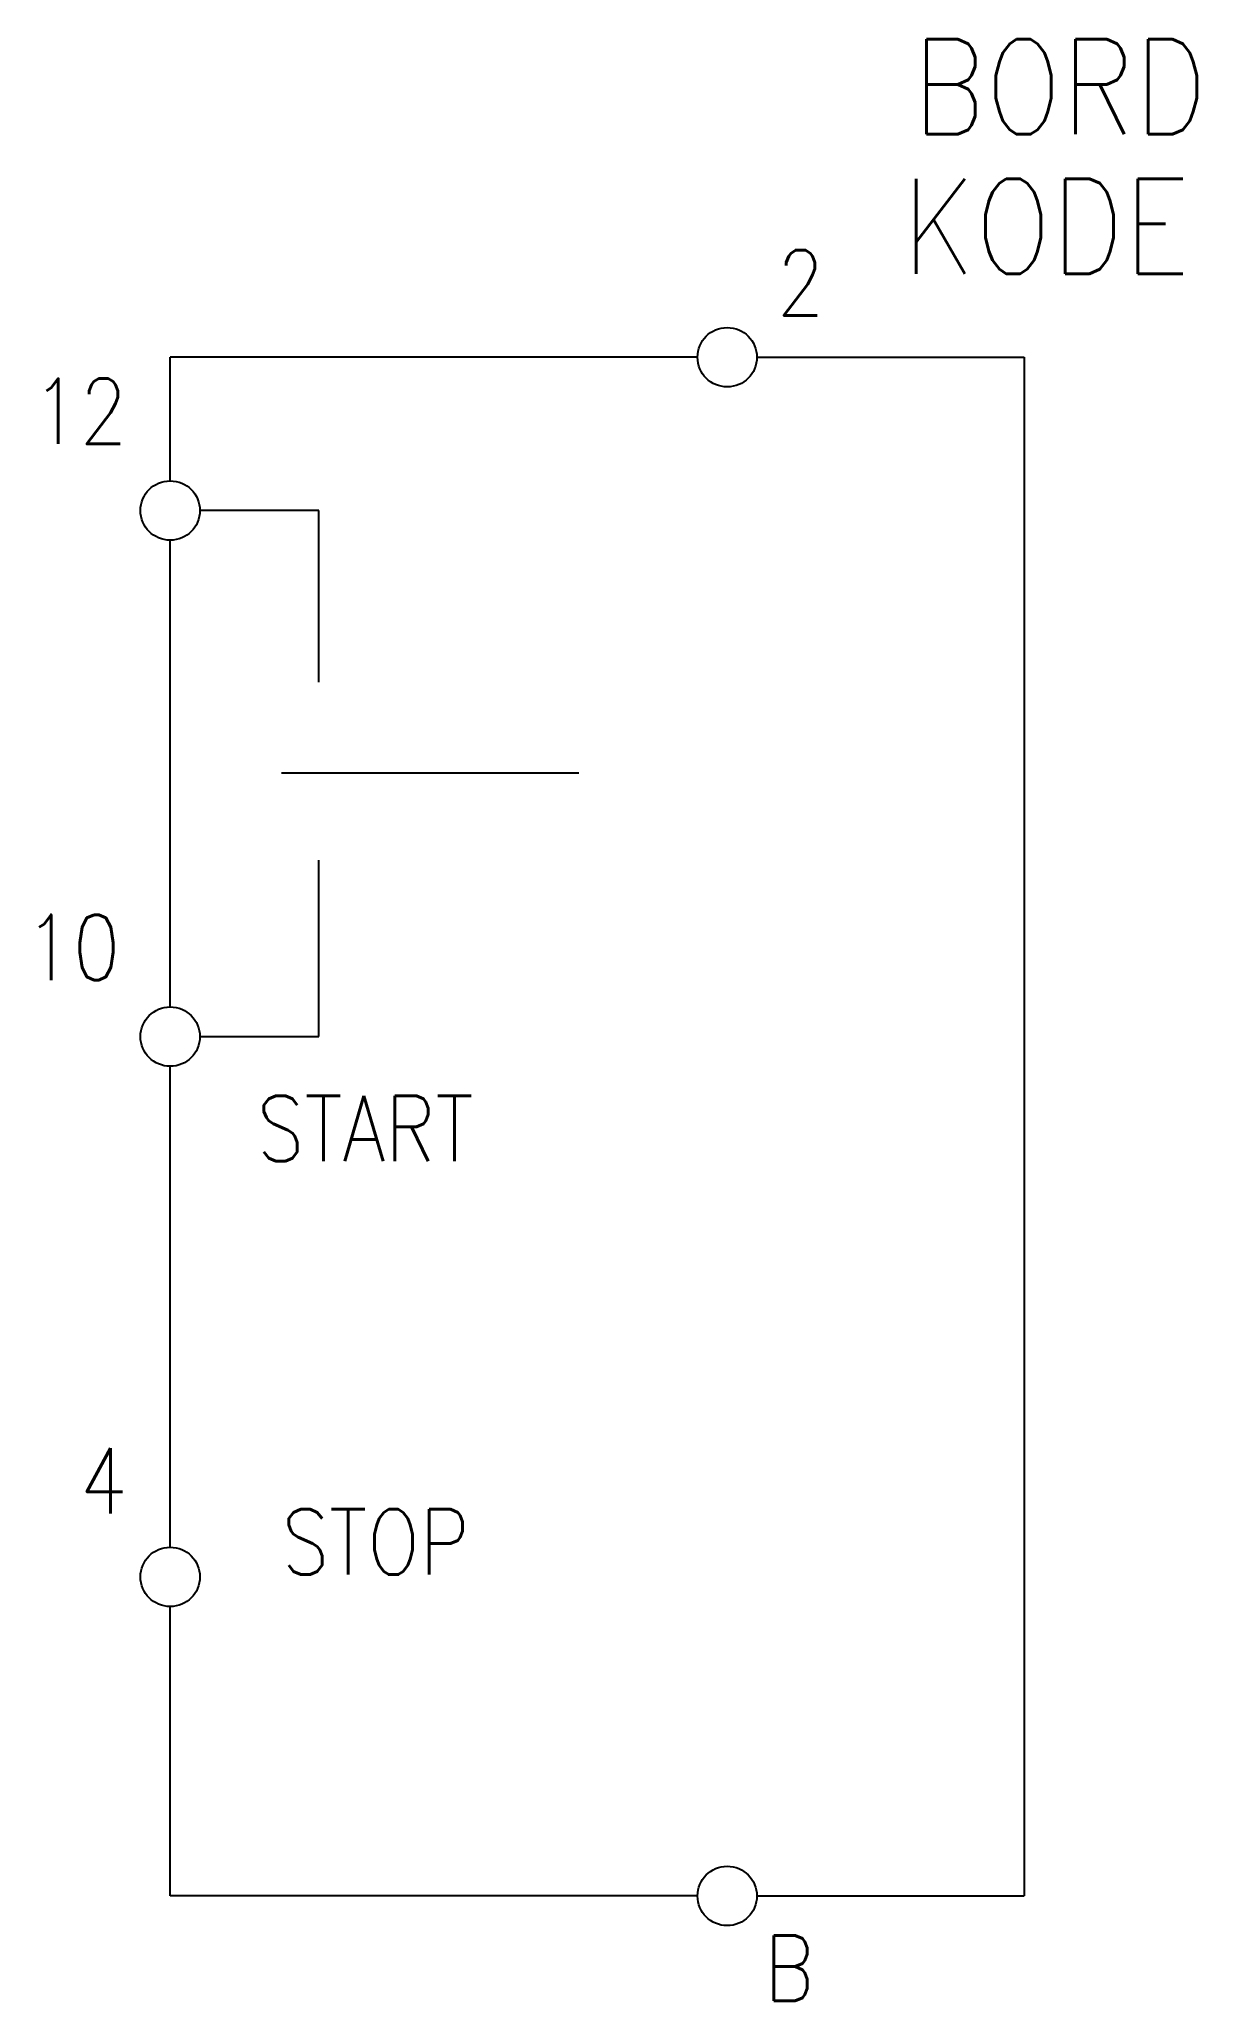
# Model space of a CAD drawing. Extents: x 139.3 to 178.3, y 177.6 to 243.7.
import ezdxf
from ezdxf.enums import TextEntityAlignment as Align

# ---------------------------------------------------------------- set-up
doc = ezdxf.new("R2010")
doc.units = 0
doc.header["$LTSCALE"] = 6
doc.linetypes.add('DASHED', pattern=[0])
for name, color, linetype in [('1', 7, 'CONTINUOUS'), ('11', 3, 'DASHED'), ('12', 2, 'DASHED')]:
    doc.layers.add(name, color=color, linetype=linetype)
doc.styles.get("Standard").update_dxf_attribs({"font": 'simplex', "width": 0.85})

msp = doc.modelspace()

# ---------------------------------------------------------------- linework, layer by layer
at = {"layer": '1', "color": 0}
for p, q in [((143.75, 228.837), (143.75, 233)), ((161.5, 233), (143.75, 233)), ((163.5, 233), (172.5, 233)), ((172.5, 233), (172.5, 181.178)), ((143.75, 228.837), (143.75, 228.837)), ((148.75, 227.837), (144.75, 227.837)), ((148.75, 222.058), (148.75, 227.837)), ((143.75, 211.119), (143.75, 226.837)), ((148.75, 222.058), (148.75, 222.058)), ((147.5, 219), (157.5, 219)), ((148.75, 210.119), (148.75, 216.058)), ((144.75, 210.119), (148.75, 210.119)), ((143.75, 192.924), (143.75, 209.119)), ((143.75, 192.924), (143.75, 192.924)), ((143.75, 181.178), (143.75, 190.924)), ((161.5, 181.178), (143.75, 181.178)), ((163.5, 181.178), (172.5, 181.178))]:
    msp.add_line(p, q, dxfattribs=at)
for centre in [(162.5, 233), (143.75, 227.837), (143.75, 210.119), (143.75, 191.924), (162.5, 181.178)]:
    msp.add_circle(centre, 1, dxfattribs=at)

# ---------------------------------------------------------------- texts
at = {"layer": '1', "color": 0, "width": 0.85}
for s, p in [('2', (164.168, 234.408)), ('START', (146.666, 205.926)), ('STOP', (147.5, 192)), ('B', (163.75, 177.648))]:
    msp.add_text(s, height=2.2, dxfattribs=at).set_placement(p)
for s, p in [('12', (142.306, 230.083)), ('10', (142.066, 212.023)), ('4', (142.306, 194.057))]:
    msp.add_text(s, height=2.2, dxfattribs=at).set_placement(p, align=Align.RIGHT)
at = {"layer": '11', "color": 0, "width": 0.85}
msp.add_attdef('BORD', (168.746, 240.51), '', height=3.2, dxfattribs=at)
at = {"layer": '12', "color": 0, "width": 0.85}
msp.add_attdef('KODE', (168.397, 235.813), '-U', height=3.2, dxfattribs=at)

doc.saveas('drawing.dxf')
